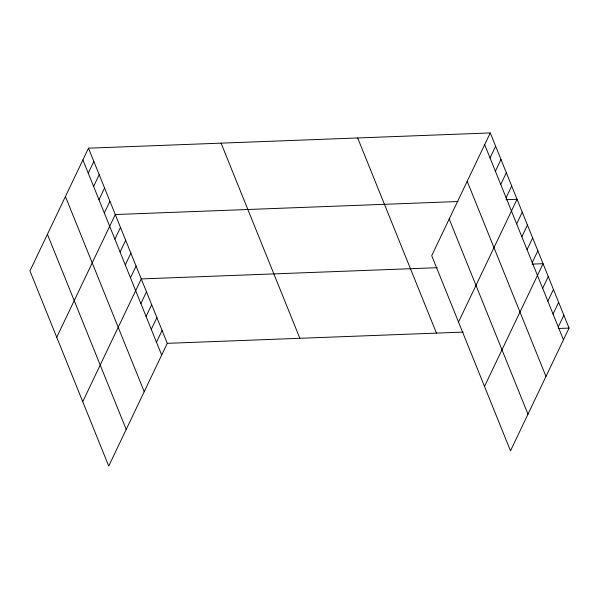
<?xml version="1.0" encoding="UTF-8"?>
<svg xmlns="http://www.w3.org/2000/svg" width="599" height="599" viewBox="0 0 599 599"><rect width="100%" height="100%" fill="white"/><g stroke="black" fill="none" stroke-linecap="round" stroke-linejoin="round"><path stroke-width="0.9" d="M88.495 148.178L29.95 270.913L108.733 466.067L167.278 343.332L88.495 148.178L490.267 132.933L569.05 328.087L510.505 450.822L431.722 255.668L490.267 132.933M88.255 173.178L93.848 161.445M93.609 186.454L99.209 174.721M98.97 199.722L104.563 187.989M104.323 212.989L109.924 201.257M56.74 337.267L115.278 214.532L458.123 201.519M114.881 239.143L120.481 227.41M120.085 252.022L125.678 240.289M125.281 264.9L130.882 253.167M130.485 277.786L136.078 266.053M82.737 401.667L141.274 278.932L437.165 267.701M140.885 303.543L146.478 291.81M146.081 316.422L151.674 304.689M151.277 329.308L156.878 317.575M156.481 342.186L162.074 330.453M490.027 157.934L495.62 146.201M495.38 171.209L500.981 159.476M500.742 184.477L506.335 172.744M506.095 197.745L511.696 186.012M458.512 322.022L517.049 199.287L506.005 199.707M516.652 223.899L522.253 212.166M521.856 236.777L527.449 225.044M527.053 249.656L532.653 237.923M532.256 262.534L537.85 250.801M484.509 386.422L543.053 263.687L532.002 264.107M542.657 288.299L548.25 276.566M547.853 301.177L553.454 289.444M553.057 314.056L558.65 302.323M558.253 326.942L563.854 315.201M167.278 343.332L463.169 332.101M558.919 328.469L569.05 328.087M484.666 144.666L563.457 339.82M467.198 181.295L545.981 376.449M449.198 219.039L527.981 414.194M357.678 137.965L436.461 333.119M221.076 143.146L299.859 338.3M82.894 159.911L161.678 355.065M65.426 196.539L144.209 391.694M47.426 234.284L126.209 429.438"/></g></svg>
